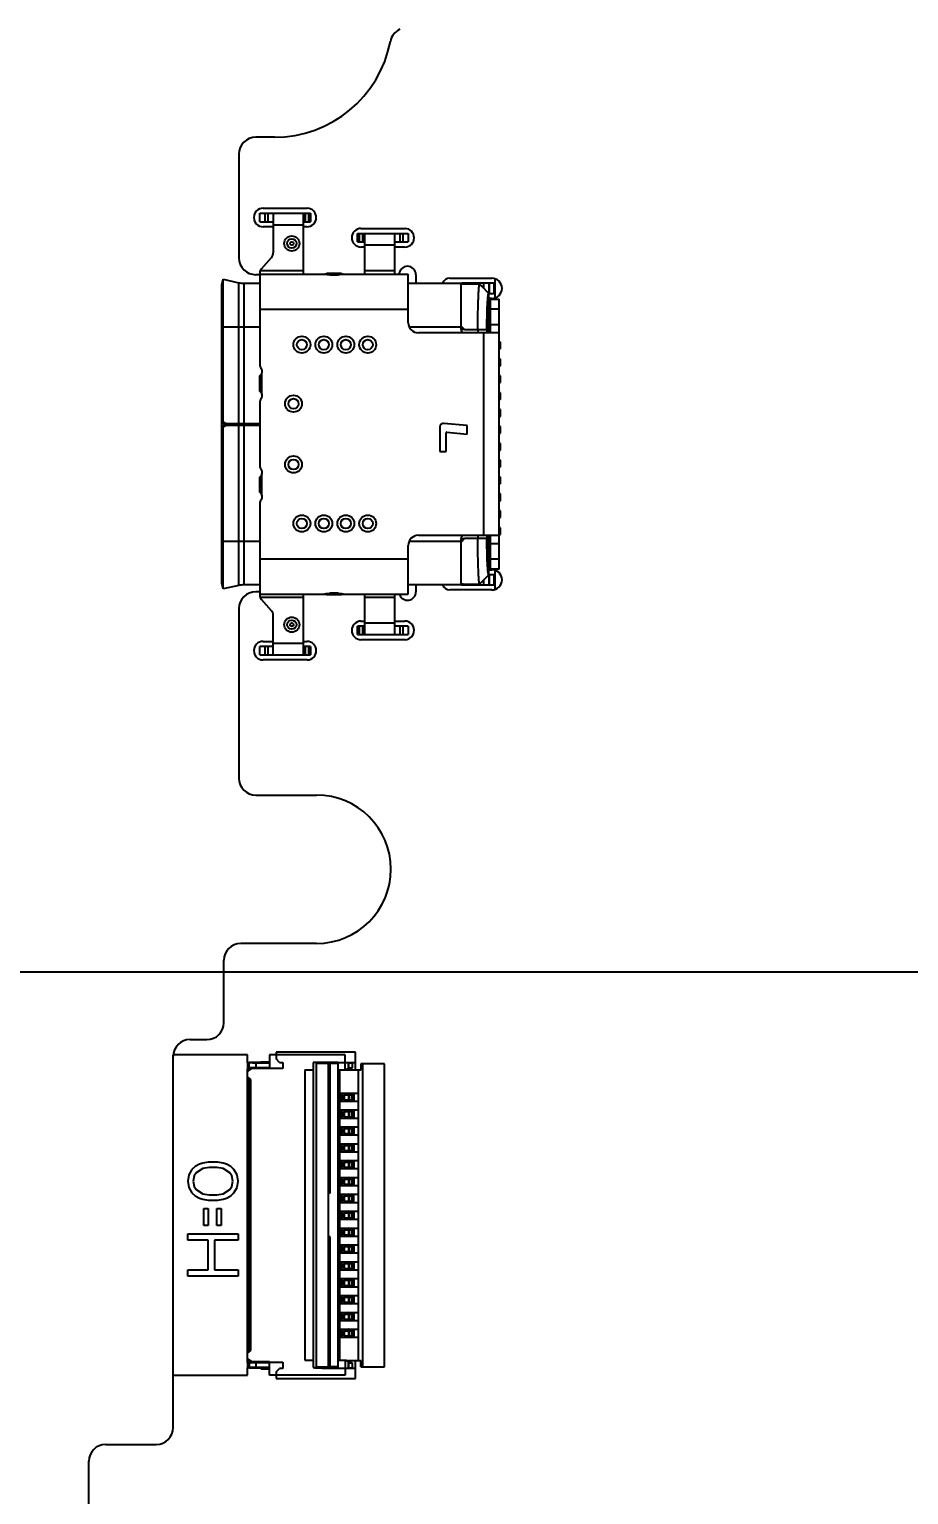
# Model space of a CAD drawing. Header units: millimetres. Extents: x 0 to 594, y 0 to 420.
# Drawn here: x 133.08 to 159.13, y 181.59 to 225.03 of the extents above; entities that cross this region are included whole.
import ezdxf

# ---------------------------------------------------------------- set-up
doc = ezdxf.new("R2010")
doc.units = ezdxf.units.MM
doc.header["$LTSCALE"] = 32.67
doc.layers.get('0').update_dxf_attribs({"linetype": 'CONTINUOUS'})
doc.styles.get("Standard").update_dxf_attribs({"font": 'txt', "width": 0.8})
doc.dimstyles.new('DIMSTYLE_1', dxfattribs={"dimtxt": 2.5, "dimasz": 3, "dimexe": 1.5, "dimexo": 1.2, "dimtad": 1, "dimdsep": 46, "dimtxsty": 'STANDARD', "dimblk": '_FILLED', "dimblk1": '_FILLED', "dimblk2": '_FILLED', "dimcen": 0.09, "dimazin": 2, "dimtp": 0.01, "dimtm": 0.01, "dimtfac": 1, "dimtofl": 0, "dimtmove": 0, "dimatfit": 3, "dimldrblk": '_FILLED', "dimfxl": 1, "dimtolj": 1, "dimarcsym": 0})

# ---------------------------------------------------------------- blocks, each defined once
blk = doc.blocks.new('_FILLED')
at = {"color": 0, "linetype": 'BYBLOCK'}
blk.add_solid([(0, 0), (-1, 0.167), (-1, -0.167)], dxfattribs=at)
blk = doc.blocks.new('*D5')
at = {"color": 2, "linetype": 'CONTINUOUS'}
for p, q in [((252.741, 195.783), (252.741, 154.171)), ((117.741, 164.883), (117.741, 154.171)), ((117.741, 155.671), (185.241, 155.671)), ((252.741, 155.671), (185.241, 155.671))]:
    blk.add_line(p, q, dxfattribs=at)
at = {"color": 2, "linetype": 'CONTINUOUS', "xscale": 3, "yscale": 3, "zscale": 3, "rotation": 180}
blk.add_blockref('_FILLED', (117.741, 155.671), dxfattribs=at)
at = {"color": 2, "linetype": 'CONTINUOUS', "xscale": 3, "yscale": 3, "zscale": 3}
blk.add_blockref('_FILLED', (252.741, 155.671), dxfattribs=at)
at = {"color": 2, "linetype": 'CONTINUOUS', "insert": (184.424, 158.796), "char_height": 2.5, "width": 6, "attachment_point": 2, "line_spacing_factor": 0.9}
blk.add_mtext('135', dxfattribs=at)
blk = doc.blocks.new('*D6')
at = {"color": 2, "linetype": 'CONTINUOUS'}
for p, q in [((252.741, 195.783), (252.741, 147.749)), ((116.741, 191.283), (116.741, 147.749)), ((116.741, 149.249), (184.741, 149.249)), ((252.741, 149.249), (184.741, 149.249))]:
    blk.add_line(p, q, dxfattribs=at)
at = {"color": 2, "linetype": 'CONTINUOUS', "xscale": 3, "yscale": 3, "zscale": 3, "rotation": 180}
blk.add_blockref('_FILLED', (116.741, 149.249), dxfattribs=at)
at = {"color": 2, "linetype": 'CONTINUOUS', "xscale": 3, "yscale": 3, "zscale": 3}
blk.add_blockref('_FILLED', (252.741, 149.249), dxfattribs=at)
at = {"color": 2, "linetype": 'CONTINUOUS', "insert": (184.757, 152.374), "char_height": 2.5, "width": 6, "attachment_point": 2, "line_spacing_factor": 0.9}
blk.add_mtext('136', dxfattribs=at)
blk = doc.blocks.new('*D8')
at = {"color": 2, "linetype": 'CONTINUOUS'}
for p, q in [((92.764, 197.083), (92.764, 202.083)), ((92.764, 202.083), (92.764, 194.783)), ((251.441, 197.083), (91.264, 197.083)), ((92.764, 181.87), (92.764, 194.783)), ((115.541, 192.483), (91.264, 192.483)), ((92.764, 192.483), (92.764, 181.87))]:
    blk.add_line(p, q, dxfattribs=at)
at = {"color": 2, "linetype": 'CONTINUOUS', "xscale": 3, "yscale": 3, "zscale": 3}
for p, rotation in [((92.764, 197.083), 270), ((92.764, 192.483), 90)]:
    blk.add_blockref('_FILLED', p, dxfattribs=dict(at, rotation=rotation))
at = {"color": 2, "linetype": 'CONTINUOUS', "insert": (89.639, 187.87), "char_height": 2.5, "width": 6, "attachment_point": 3, "rotation": 90, "line_spacing_factor": 0.9}
blk.add_mtext('4.6', dxfattribs=at)
blk = doc.blocks.new('*D9')
at = {"color": 2, "linetype": 'CONTINUOUS'}
for p, q in [((251.441, 197.083), (87.589, 197.083)), ((89.089, 197.083), (89.089, 181.583)), ((89.089, 166.083), (89.089, 181.583)), ((116.541, 166.083), (87.589, 166.083))]:
    blk.add_line(p, q, dxfattribs=at)
at = {"color": 2, "linetype": 'CONTINUOUS', "xscale": 3, "yscale": 3, "zscale": 3}
for p, rotation in [((89.089, 197.083), 90), ((89.089, 166.083), 270)]:
    blk.add_blockref('_FILLED', p, dxfattribs=dict(at, rotation=rotation))
at = {"color": 2, "linetype": 'CONTINUOUS', "insert": (85.964, 178.675), "char_height": 2.5, "width": 4, "attachment_point": 2, "rotation": 90, "line_spacing_factor": 0.9}
blk.add_mtext('31', dxfattribs=at)

msp = doc.modelspace()

# ---------------------------------------------------------------- linework, layer by layer
at = {"color": 7, "linetype": 'CONTINUOUS'}
for p, q in [((140.341, 221.833), (139.791, 221.833)), ((139.291, 221.333), (139.291, 218.258)), ((139.906, 219.328), (139.906, 219.578)), ((139.906, 219.578), (141.406, 219.578)), ((140.006, 219.728), (141.314, 219.728)), ((140.306, 219.578), (140.306, 218.404)), ((141.206, 217.778), (141.206, 219.578)), ((141.406, 219.576), (141.406, 219.33)), ((139.906, 219.328), (140.306, 219.328)), ((140.306, 219.178), (140.006, 219.178)), ((141.206, 219.328), (141.406, 219.328)), ((141.306, 219.178), (141.206, 219.178)), ((142.806, 218.73), (142.806, 218.976)), ((142.807, 218.978), (144.306, 218.978)), ((142.906, 219.128), (144.214, 219.128)), ((143.006, 218.978), (143.006, 217.778)), ((143.906, 217.778), (143.906, 218.978)), ((144.306, 218.978), (144.306, 218.728)), ((142.807, 218.728), (143.006, 218.728)), ((143.006, 218.578), (142.906, 218.578)), ((143.906, 218.728), (144.306, 218.728)), ((144.206, 218.578), (143.906, 218.578)), ((139.957, 217.935), (140.256, 218.272)), ((139.906, 217.758), (139.791, 217.758)), ((139.906, 217.802), (139.906, 215.087)), ((139.906, 217.778), (141.881, 217.778)), ((141.881, 217.803), (141.881, 217.763)), ((141.881, 217.803), (142.331, 217.803)), ((141.981, 217.755), (142.231, 217.755)), ((142.331, 217.763), (142.331, 217.803)), ((142.331, 217.778), (144.306, 217.778)), ((142.381, 217.778), (142.381, 217.776)), ((144.306, 216.333), (144.306, 217.778)), ((144.536, 217.758), (144.536, 217.503)), ((145.536, 217.653), (146.786, 217.653)), ((138.786, 217.453), (138.825, 217.623)), ((138.786, 208.614), (138.786, 217.453)), ((138.825, 213.443), (138.825, 217.623)), ((138.825, 217.623), (139.283, 217.52)), ((139.436, 217.503), (139.906, 217.503)), ((144.306, 217.503), (145.876, 217.503)), ((145.876, 216.128), (145.876, 217.497)), ((145.952, 217.503), (145.952, 217.479)), ((146.846, 217.503), (145.952, 217.503)), ((146.422, 217.481), (145.976, 217.481)), ((146.496, 217.403), (146.422, 217.481)), ((146.496, 217.403), (146.422, 217.481)), ((146.681, 217.211), (146.496, 217.403)), ((146.68, 217.21), (146.678, 217.207)), ((146.681, 217.211), (146.68, 217.21)), ((146.681, 216.833), (146.681, 217.211)), ((146.681, 217.203), (146.846, 217.203)), ((146.696, 217.503), (146.696, 217.203)), ((146.846, 217.503), (146.846, 217.203)), ((146.681, 217.183), (146.696, 217.183)), ((146.696, 216.823), (146.681, 216.833)), ((146.681, 216.833), (146.696, 216.833)), ((146.696, 216.033), (146.696, 217.183)), ((146.786, 217.053), (146.696, 217.053)), ((146.746, 216.033), (146.746, 217.033)), ((146.746, 217.033), (146.996, 217.033)), ((146.996, 209.033), (146.996, 217.033)), ((146.996, 216.033), (144.606, 216.033)), ((145.976, 216.133), (145.876, 216.233)), ((145.976, 216.133), (146.644, 216.133)), ((146.38, 216.033), (146.38, 216.133)), ((146.644, 216.033), (146.644, 216.133)), ((147.042, 215.758), (146.996, 215.758)), ((147.042, 215.558), (146.996, 215.558)), ((147.042, 215.558), (147.042, 215.758)), ((147.042, 215.258), (146.996, 215.258)), ((146.996, 215.058), (147.042, 215.058)), ((147.042, 215.058), (147.042, 215.258)), ((139.906, 214.308), (139.906, 214.758)), ((139.956, 214.805), (139.956, 214.261)), ((147.042, 214.758), (146.996, 214.758)), ((147.042, 214.558), (147.042, 214.758)), ((146.996, 214.558), (147.042, 214.558)), ((147.042, 214.258), (146.996, 214.258)), ((147.042, 214.058), (147.042, 214.258)), ((139.906, 213.98), (139.906, 212.087)), ((147.042, 214.058), (146.996, 214.058)), ((147.042, 213.758), (146.996, 213.758)), ((147.042, 213.558), (147.042, 213.758)), ((138.862, 213.343), (139.906, 213.343)), ((138.862, 213.293), (139.906, 213.293)), ((138.881, 213.343), (138.881, 213.293)), ((139.036, 213.293), (139.036, 213.343)), ((139.186, 213.343), (139.186, 213.293)), ((146.056, 213.289), (145.355, 213.351)), ((146.056, 213.033), (146.056, 213.289)), ((146.996, 213.558), (147.042, 213.558)), ((138.825, 208.443), (138.825, 213.193)), ((145.246, 213.251), (145.246, 212.521)), ((145.426, 212.521), (145.426, 213.061)), ((145.453, 213.086), (146.056, 213.033)), ((147.042, 213.258), (146.996, 213.258)), ((146.996, 213.058), (147.042, 213.058)), ((147.042, 213.058), (147.042, 213.258)), ((145.246, 212.521), (145.426, 212.521)), ((147.042, 212.758), (146.996, 212.758)), ((146.996, 212.558), (147.042, 212.558)), ((147.042, 212.558), (147.042, 212.758)), ((147.042, 212.258), (146.996, 212.258)), ((146.996, 212.058), (147.042, 212.058)), ((147.042, 212.058), (147.042, 212.258)), ((139.906, 211.308), (139.906, 211.758)), ((139.956, 211.805), (139.956, 211.261)), ((147.042, 211.758), (146.996, 211.758)), ((147.042, 211.558), (146.996, 211.558)), ((147.042, 211.558), (147.042, 211.758)), ((147.042, 211.258), (146.996, 211.258)), ((147.042, 211.058), (147.042, 211.258)), ((139.906, 210.98), (139.906, 208.264)), ((146.996, 211.058), (147.042, 211.058)), ((147.042, 210.758), (146.996, 210.758)), ((147.042, 210.558), (147.042, 210.758)), ((146.996, 210.558), (147.042, 210.558)), ((147.042, 210.258), (146.996, 210.258)), ((147.042, 210.058), (147.042, 210.258)), ((144.606, 210.033), (146.996, 210.033)), ((145.876, 208.57), (145.876, 209.938)), ((145.976, 209.933), (145.876, 209.833)), ((146.644, 209.933), (145.976, 209.933)), ((146.38, 209.933), (146.38, 210.033)), ((146.644, 209.933), (146.644, 210.033)), ((146.696, 208.883), (146.696, 210.033)), ((146.746, 209.033), (146.746, 210.033)), ((146.996, 210.058), (147.042, 210.058)), ((144.306, 208.288), (144.306, 209.733)), ((146.681, 209.233), (146.696, 209.244)), ((146.681, 209.233), (146.681, 208.855)), ((146.681, 209.233), (146.696, 209.233)), ((146.696, 209.013), (146.786, 209.013)), ((146.996, 209.033), (146.746, 209.033)), ((138.825, 208.443), (138.786, 208.614)), ((139.283, 208.546), (138.825, 208.443)), ((139.906, 208.563), (139.436, 208.563)), ((145.876, 208.563), (144.306, 208.563)), ((144.536, 208.563), (144.536, 208.358)), ((145.952, 208.588), (145.952, 208.563)), ((145.952, 208.563), (146.846, 208.563)), ((145.976, 208.586), (146.422, 208.586)), ((146.422, 208.586), (146.496, 208.663)), ((146.422, 208.586), (146.496, 208.663)), ((146.496, 208.663), (146.681, 208.855)), ((146.678, 208.86), (146.68, 208.856)), ((146.68, 208.856), (146.681, 208.855)), ((146.681, 208.883), (146.696, 208.883)), ((146.846, 208.863), (146.681, 208.863)), ((146.696, 208.863), (146.696, 208.563)), ((146.846, 208.863), (146.846, 208.563)), ((139.906, 208.358), (139.791, 208.358)), ((139.906, 208.288), (141.881, 208.288)), ((140.256, 207.795), (139.957, 208.132)), ((141.206, 206.488), (141.206, 208.288)), ((141.831, 208.288), (141.831, 208.291)), ((141.881, 208.304), (141.881, 208.263)), ((142.331, 208.263), (141.881, 208.263)), ((142.231, 208.312), (141.981, 208.312)), ((142.331, 208.263), (142.331, 208.304)), ((142.331, 208.288), (144.306, 208.288)), ((143.006, 208.288), (143.006, 207.088)), ((143.906, 207.088), (143.906, 208.288)), ((146.786, 208.413), (145.536, 208.413)), ((139.291, 207.858), (139.291, 202.833)), ((140.306, 206.488), (140.306, 207.662)), ((142.806, 207.09), (142.806, 207.336)), ((143.006, 207.338), (142.807, 207.338)), ((142.906, 207.488), (143.006, 207.488)), ((143.906, 207.488), (144.206, 207.488)), ((144.306, 207.338), (143.906, 207.338)), ((144.306, 207.338), (144.306, 207.088)), ((140.006, 206.888), (140.306, 206.888)), ((141.206, 206.888), (141.306, 206.888)), ((142.807, 207.088), (144.306, 207.088)), ((144.214, 206.938), (142.906, 206.938)), ((139.906, 206.488), (139.906, 206.738)), ((140.306, 206.738), (139.906, 206.738)), ((139.906, 206.488), (141.406, 206.488)), ((141.314, 206.338), (140.006, 206.338)), ((141.406, 206.738), (141.206, 206.738)), ((141.406, 206.736), (141.406, 206.49)), ((139.791, 202.333), (141.591, 202.333)), ((141.591, 197.933), (139.341, 197.933)), ((138.841, 195.583), (138.841, 197.433)), ((137.841, 195.083), (138.341, 195.083)), ((140.191, 194.633), (140.191, 194.238)), ((142.441, 194.633), (140.191, 194.633)), ((140.391, 194.713), (140.391, 194.508)), ((142.741, 194.713), (140.391, 194.713)), ((142.441, 194.183), (142.441, 194.633)), ((142.741, 194.178), (142.741, 194.713)), ((137.341, 183.583), (137.341, 194.583)), ((139.541, 194.393), (139.541, 194.243)), ((139.591, 194.393), (139.541, 194.393)), ((139.541, 194.153), (139.641, 194.253)), ((139.631, 194.243), (139.541, 194.243)), ((139.541, 194.138), (139.691, 194.238)), ((139.541, 194.128), (139.641, 194.228)), ((139.591, 194.253), (139.591, 194.418)), ((139.591, 194.418), (140.191, 194.418)), ((139.591, 194.403), (140.191, 194.403)), ((139.591, 194.253), (140.191, 194.253)), ((140.591, 194.228), (139.641, 194.228)), ((139.691, 194.403), (139.691, 194.418)), ((139.691, 194.398), (140.191, 194.398)), ((140.191, 194.238), (139.691, 194.238)), ((139.706, 194.253), (139.715, 194.258)), ((139.942, 194.423), (139.942, 194.418)), ((139.942, 194.423), (140.191, 194.423)), ((140.491, 194.408), (140.391, 194.508)), ((140.491, 194.408), (140.591, 194.408)), ((140.591, 194.408), (140.591, 194.228)), ((141.241, 194.183), (141.241, 185.583)), ((141.241, 194.183), (141.492, 194.183)), ((141.492, 194.403), (141.492, 185.363)), ((141.922, 194.403), (141.492, 194.403)), ((141.541, 194.403), (141.541, 194.413)), ((141.541, 194.413), (142.216, 194.413)), ((141.591, 185.383), (141.591, 194.383)), ((141.591, 194.383), (141.941, 194.383)), ((141.855, 194.403), (141.855, 194.383)), ((141.941, 185.383), (141.941, 194.383)), ((141.991, 190.533), (141.991, 194.413)), ((142.172, 194.403), (141.991, 194.403)), ((141.991, 194.383), (142.216, 194.383)), ((142.141, 194.413), (142.141, 194.403)), ((142.172, 194.383), (142.172, 194.403)), ((142.216, 194.413), (142.216, 185.353)), ((142.216, 194.408), (142.741, 194.408)), ((142.216, 194.183), (142.441, 194.183)), ((142.903, 194.178), (142.216, 194.178)), ((142.404, 194.183), (142.404, 194.178)), ((142.441, 194.183), (142.541, 194.233)), ((142.541, 194.233), (142.541, 194.408)), ((142.591, 194.398), (142.541, 194.398)), ((142.541, 194.393), (142.651, 194.393)), ((142.541, 194.243), (142.651, 194.243)), ((142.591, 194.393), (142.591, 194.408)), ((142.591, 194.178), (142.591, 194.243)), ((142.651, 194.243), (142.651, 194.393)), ((142.834, 185.568), (142.834, 194.178)), ((142.903, 194.368), (142.903, 194.178)), ((143.603, 194.368), (142.903, 194.368)), ((142.953, 194.368), (142.953, 185.378)), ((143.603, 185.378), (143.603, 194.368)), ((139.541, 194.158), (139.553, 194.165)), ((139.541, 185.608), (139.541, 194.158)), ((139.641, 193.898), (139.541, 193.978)), ((139.591, 193.903), (139.541, 193.938)), ((139.591, 193.903), (139.591, 185.843)), ((139.641, 185.868), (139.641, 193.898)), ((139.541, 193.478), (139.591, 193.478)), ((142.216, 193.498), (142.834, 193.498)), ((142.353, 193.458), (142.216, 193.458)), ((142.216, 193.308), (142.286, 193.308)), ((142.362, 193.448), (142.286, 193.448)), ((142.362, 193.448), (142.362, 193.298)), ((142.404, 193.498), (142.404, 193.248)), ((142.694, 193.458), (142.404, 193.458)), ((142.404, 193.448), (142.694, 193.448)), ((142.551, 193.498), (142.491, 193.468)), ((142.491, 193.468), (142.491, 193.458)), ((142.681, 193.498), (142.641, 193.458)), ((142.694, 193.498), (142.694, 193.248)), ((139.591, 193.288), (139.541, 193.288)), ((139.541, 192.978), (139.591, 192.978)), ((142.216, 193.298), (142.362, 193.298)), ((142.834, 193.248), (142.216, 193.248)), ((142.216, 192.998), (142.834, 192.998)), ((142.353, 192.958), (142.216, 192.958)), ((142.362, 192.948), (142.286, 192.948)), ((142.362, 192.948), (142.362, 192.798)), ((142.404, 193.298), (142.694, 193.298)), ((142.404, 192.998), (142.404, 192.748)), ((142.694, 192.958), (142.404, 192.958)), ((142.404, 192.948), (142.694, 192.948)), ((142.491, 193.298), (142.591, 193.248)), ((142.551, 192.998), (142.491, 192.968)), ((142.491, 192.968), (142.491, 192.958)), ((142.641, 193.288), (142.511, 193.288)), ((142.591, 193.298), (142.591, 193.288)), ((142.641, 193.288), (142.681, 193.248)), ((142.681, 192.998), (142.641, 192.958)), ((142.694, 192.998), (142.694, 192.748)), ((139.591, 192.788), (139.541, 192.788)), ((139.541, 192.478), (139.591, 192.478)), ((142.216, 192.808), (142.286, 192.808)), ((142.216, 192.798), (142.362, 192.798)), ((142.834, 192.748), (142.216, 192.748)), ((142.216, 192.498), (142.834, 192.498)), ((142.353, 192.458), (142.216, 192.458)), ((142.362, 192.448), (142.286, 192.448)), ((142.362, 192.448), (142.362, 192.298)), ((142.404, 192.798), (142.694, 192.798)), ((142.404, 192.498), (142.404, 192.248)), ((142.694, 192.458), (142.404, 192.458)), ((142.404, 192.448), (142.694, 192.448)), ((142.491, 192.798), (142.591, 192.748)), ((142.551, 192.498), (142.491, 192.468)), ((142.491, 192.468), (142.491, 192.458)), ((142.641, 192.788), (142.511, 192.788)), ((142.591, 192.798), (142.591, 192.788)), ((142.641, 192.788), (142.681, 192.748)), ((142.681, 192.498), (142.641, 192.458)), ((142.694, 192.498), (142.694, 192.248)), ((139.591, 192.288), (139.541, 192.288)), ((142.216, 192.308), (142.286, 192.308)), ((142.216, 192.298), (142.362, 192.298)), ((142.834, 192.248), (142.216, 192.248)), ((142.404, 192.298), (142.694, 192.298)), ((142.491, 192.298), (142.591, 192.248)), ((142.641, 192.288), (142.511, 192.288)), ((142.591, 192.298), (142.591, 192.288)), ((142.641, 192.288), (142.681, 192.248)), ((139.541, 191.978), (139.591, 191.978)), ((139.591, 191.788), (139.541, 191.788)), ((142.216, 191.998), (142.834, 191.998)), ((142.353, 191.958), (142.216, 191.958)), ((142.216, 191.808), (142.286, 191.808)), ((142.216, 191.798), (142.362, 191.798)), ((142.834, 191.748), (142.216, 191.748)), ((142.362, 191.948), (142.286, 191.948)), ((142.362, 191.948), (142.362, 191.798)), ((142.404, 191.998), (142.404, 191.748)), ((142.694, 191.958), (142.404, 191.958)), ((142.404, 191.948), (142.694, 191.948)), ((142.404, 191.798), (142.694, 191.798)), ((142.551, 191.998), (142.491, 191.968)), ((142.491, 191.968), (142.491, 191.958)), ((142.491, 191.798), (142.591, 191.748)), ((142.641, 191.788), (142.511, 191.788)), ((142.591, 191.798), (142.591, 191.788)), ((142.681, 191.998), (142.641, 191.958)), ((142.641, 191.788), (142.681, 191.748)), ((142.694, 191.998), (142.694, 191.748)), ((139.541, 191.478), (139.591, 191.478)), ((139.591, 191.288), (139.541, 191.288)), ((142.216, 191.498), (142.834, 191.498)), ((142.353, 191.458), (142.216, 191.458)), ((142.216, 191.308), (142.286, 191.308)), ((142.216, 191.298), (142.362, 191.298)), ((142.834, 191.248), (142.216, 191.248)), ((142.362, 191.448), (142.286, 191.448)), ((142.362, 191.448), (142.362, 191.298)), ((142.404, 191.498), (142.404, 191.248)), ((142.694, 191.458), (142.404, 191.458)), ((142.404, 191.448), (142.694, 191.448)), ((142.404, 191.298), (142.694, 191.298)), ((142.551, 191.498), (142.491, 191.468)), ((142.491, 191.468), (142.491, 191.458)), ((142.491, 191.298), (142.591, 191.248)), ((142.641, 191.288), (142.511, 191.288)), ((142.591, 191.298), (142.591, 191.288)), ((142.681, 191.498), (142.641, 191.458)), ((142.641, 191.288), (142.681, 191.248)), ((142.694, 191.498), (142.694, 191.248)), ((139.541, 190.978), (139.591, 190.978)), ((139.591, 190.788), (139.541, 190.788)), ((142.216, 190.998), (142.834, 190.998)), ((142.353, 190.958), (142.216, 190.958)), ((142.216, 190.808), (142.286, 190.808)), ((142.216, 190.798), (142.362, 190.798)), ((142.834, 190.748), (142.216, 190.748)), ((142.362, 190.948), (142.286, 190.948)), ((142.362, 190.948), (142.362, 190.798)), ((142.404, 190.998), (142.404, 190.748)), ((142.694, 190.958), (142.404, 190.958)), ((142.404, 190.948), (142.694, 190.948)), ((142.404, 190.798), (142.694, 190.798)), ((142.551, 190.998), (142.491, 190.968)), ((142.491, 190.968), (142.491, 190.958)), ((142.491, 190.798), (142.591, 190.748)), ((142.641, 190.788), (142.511, 190.788)), ((142.591, 190.798), (142.591, 190.788)), ((142.681, 190.998), (142.641, 190.958)), ((142.641, 190.788), (142.681, 190.748)), ((142.694, 190.998), (142.694, 190.748)), ((139.541, 190.478), (139.591, 190.478)), ((139.591, 190.288), (139.541, 190.288)), ((141.991, 190.533), (141.941, 190.533)), ((142.216, 190.498), (142.834, 190.498)), ((142.353, 190.458), (142.216, 190.458)), ((142.216, 190.308), (142.286, 190.308)), ((142.216, 190.298), (142.362, 190.298)), ((142.362, 190.448), (142.286, 190.448)), ((142.362, 190.298), (142.362, 190.448)), ((142.404, 190.498), (142.404, 190.248)), ((142.694, 190.458), (142.404, 190.458)), ((142.404, 190.448), (142.694, 190.448)), ((142.404, 190.298), (142.694, 190.298)), ((142.551, 190.498), (142.491, 190.468)), ((142.491, 190.468), (142.491, 190.458)), ((142.491, 190.298), (142.591, 190.248)), ((142.641, 190.288), (142.511, 190.288)), ((142.591, 190.298), (142.591, 190.288)), ((142.681, 190.498), (142.641, 190.458)), ((142.641, 190.288), (142.681, 190.248)), ((142.694, 190.248), (142.694, 190.498)), ((139.541, 189.978), (139.591, 189.978)), ((142.834, 190.248), (142.216, 190.248)), ((142.216, 189.998), (142.834, 189.998)), ((142.353, 189.958), (142.216, 189.958)), ((142.362, 189.948), (142.286, 189.948)), ((142.362, 189.948), (142.362, 189.798)), ((142.404, 189.998), (142.404, 189.748)), ((142.694, 189.958), (142.404, 189.958)), ((142.404, 189.948), (142.694, 189.948)), ((142.551, 189.998), (142.491, 189.968)), ((142.491, 189.968), (142.491, 189.958)), ((142.681, 189.998), (142.641, 189.958)), ((142.694, 189.998), (142.694, 189.748)), ((139.591, 189.788), (139.541, 189.788)), ((139.541, 189.478), (139.591, 189.478)), ((142.216, 189.808), (142.286, 189.808)), ((142.216, 189.798), (142.362, 189.798)), ((142.834, 189.748), (142.216, 189.748)), ((142.216, 189.498), (142.834, 189.498)), ((142.353, 189.458), (142.216, 189.458)), ((142.362, 189.448), (142.286, 189.448)), ((142.362, 189.448), (142.362, 189.298)), ((142.404, 189.798), (142.694, 189.798)), ((142.404, 189.498), (142.404, 189.248)), ((142.694, 189.458), (142.404, 189.458)), ((142.404, 189.448), (142.694, 189.448)), ((142.491, 189.798), (142.591, 189.748)), ((142.551, 189.498), (142.491, 189.468)), ((142.491, 189.468), (142.491, 189.458)), ((142.641, 189.788), (142.511, 189.788)), ((142.591, 189.798), (142.591, 189.788)), ((142.641, 189.788), (142.681, 189.748)), ((142.681, 189.498), (142.641, 189.458)), ((142.694, 189.498), (142.694, 189.248)), ((139.591, 189.288), (139.541, 189.288)), ((139.541, 188.978), (139.591, 188.978)), ((141.991, 189.233), (141.941, 189.233)), ((141.991, 185.353), (141.991, 189.233)), ((142.216, 189.308), (142.286, 189.308)), ((142.216, 189.298), (142.362, 189.298)), ((142.834, 189.248), (142.216, 189.248)), ((142.216, 188.998), (142.834, 188.998)), ((142.404, 189.298), (142.694, 189.298)), ((142.404, 188.998), (142.404, 188.748)), ((142.491, 189.298), (142.591, 189.248)), ((142.551, 188.998), (142.491, 188.968)), ((142.491, 188.968), (142.491, 188.958)), ((142.641, 189.288), (142.511, 189.288)), ((142.591, 189.298), (142.591, 189.288)), ((142.641, 189.288), (142.681, 189.248)), ((142.681, 188.998), (142.641, 188.958)), ((142.694, 188.998), (142.694, 188.748)), ((139.591, 188.788), (139.541, 188.788)), ((142.353, 188.958), (142.216, 188.958)), ((142.216, 188.808), (142.286, 188.808)), ((142.216, 188.798), (142.362, 188.798)), ((142.834, 188.748), (142.216, 188.748)), ((142.362, 188.948), (142.286, 188.948)), ((142.362, 188.948), (142.362, 188.798)), ((142.694, 188.958), (142.404, 188.958)), ((142.404, 188.948), (142.694, 188.948)), ((142.404, 188.798), (142.694, 188.798)), ((142.491, 188.798), (142.591, 188.748)), ((142.641, 188.788), (142.511, 188.788)), ((142.591, 188.798), (142.591, 188.788)), ((142.641, 188.788), (142.681, 188.748)), ((139.541, 188.478), (139.591, 188.478)), ((139.591, 188.288), (139.541, 188.288)), ((142.216, 188.498), (142.834, 188.498)), ((142.353, 188.458), (142.216, 188.458)), ((142.216, 188.308), (142.286, 188.308)), ((142.216, 188.298), (142.362, 188.298)), ((142.834, 188.248), (142.216, 188.248)), ((142.362, 188.448), (142.286, 188.448)), ((142.362, 188.448), (142.362, 188.298)), ((142.404, 188.498), (142.404, 188.248)), ((142.694, 188.458), (142.404, 188.458)), ((142.404, 188.448), (142.694, 188.448)), ((142.404, 188.298), (142.694, 188.298)), ((142.551, 188.498), (142.491, 188.468)), ((142.491, 188.468), (142.491, 188.458)), ((142.491, 188.298), (142.591, 188.248)), ((142.641, 188.288), (142.511, 188.288)), ((142.591, 188.298), (142.591, 188.288)), ((142.681, 188.498), (142.641, 188.458)), ((142.641, 188.288), (142.681, 188.248)), ((142.694, 188.498), (142.694, 188.248)), ((139.541, 187.978), (139.591, 187.978)), ((139.591, 187.788), (139.541, 187.788)), ((142.216, 187.998), (142.834, 187.998)), ((142.353, 187.958), (142.216, 187.958)), ((142.216, 187.808), (142.286, 187.808)), ((142.216, 187.798), (142.362, 187.798)), ((142.834, 187.748), (142.216, 187.748)), ((142.362, 187.948), (142.286, 187.948)), ((142.362, 187.948), (142.362, 187.798)), ((142.404, 187.998), (142.404, 187.748)), ((142.694, 187.958), (142.404, 187.958)), ((142.404, 187.948), (142.694, 187.948)), ((142.404, 187.798), (142.694, 187.798)), ((142.551, 187.998), (142.491, 187.968)), ((142.491, 187.968), (142.491, 187.958)), ((142.491, 187.798), (142.591, 187.748)), ((142.641, 187.788), (142.511, 187.788)), ((142.591, 187.798), (142.591, 187.788)), ((142.681, 187.998), (142.641, 187.958)), ((142.641, 187.788), (142.681, 187.748)), ((142.694, 187.998), (142.694, 187.748)), ((139.541, 187.478), (139.591, 187.478)), ((139.591, 187.288), (139.541, 187.288)), ((142.216, 187.498), (142.834, 187.498)), ((142.353, 187.458), (142.216, 187.458)), ((142.216, 187.308), (142.286, 187.308)), ((142.216, 187.298), (142.362, 187.298)), ((142.834, 187.248), (142.216, 187.248)), ((142.362, 187.448), (142.286, 187.448)), ((142.362, 187.448), (142.362, 187.298)), ((142.404, 187.498), (142.404, 187.248)), ((142.694, 187.458), (142.404, 187.458)), ((142.404, 187.448), (142.694, 187.448)), ((142.404, 187.298), (142.694, 187.298)), ((142.551, 187.498), (142.491, 187.468)), ((142.491, 187.468), (142.491, 187.458)), ((142.491, 187.298), (142.591, 187.248)), ((142.641, 187.288), (142.511, 187.288)), ((142.591, 187.298), (142.591, 187.288)), ((142.681, 187.498), (142.641, 187.458)), ((142.641, 187.288), (142.681, 187.248)), ((142.694, 187.498), (142.694, 187.248)), ((139.541, 186.978), (139.591, 186.978)), ((142.216, 186.998), (142.834, 186.998)), ((142.353, 186.958), (142.216, 186.958)), ((142.216, 186.808), (142.286, 186.808)), ((142.216, 186.798), (142.362, 186.798)), ((142.362, 186.948), (142.286, 186.948)), ((142.362, 186.948), (142.362, 186.798)), ((142.404, 186.998), (142.404, 186.748)), ((142.694, 186.958), (142.404, 186.958)), ((142.404, 186.948), (142.694, 186.948)), ((142.404, 186.798), (142.694, 186.798)), ((142.551, 186.998), (142.491, 186.968)), ((142.491, 186.968), (142.491, 186.958)), ((142.491, 186.798), (142.591, 186.748)), ((142.591, 186.798), (142.591, 186.788)), ((142.681, 186.998), (142.641, 186.958)), ((142.694, 186.998), (142.694, 186.748)), ((139.591, 186.788), (139.541, 186.788)), ((139.541, 186.478), (139.591, 186.478)), ((142.834, 186.748), (142.216, 186.748)), ((142.216, 186.498), (142.834, 186.498)), ((142.353, 186.458), (142.216, 186.458)), ((142.362, 186.448), (142.286, 186.448)), ((142.362, 186.448), (142.362, 186.298)), ((142.404, 186.498), (142.404, 186.248)), ((142.694, 186.458), (142.404, 186.458)), ((142.404, 186.448), (142.694, 186.448)), ((142.551, 186.498), (142.491, 186.468)), ((142.491, 186.468), (142.491, 186.458)), ((142.641, 186.788), (142.511, 186.788)), ((142.641, 186.788), (142.681, 186.748)), ((142.681, 186.498), (142.641, 186.458)), ((142.694, 186.498), (142.694, 186.248)), ((139.591, 186.288), (139.541, 186.288)), ((142.216, 186.308), (142.286, 186.308)), ((142.216, 186.298), (142.362, 186.298)), ((142.834, 186.248), (142.216, 186.248)), ((142.404, 186.298), (142.694, 186.298)), ((142.491, 186.298), (142.591, 186.248)), ((142.641, 186.288), (142.511, 186.288)), ((142.591, 186.298), (142.591, 186.288)), ((142.641, 186.288), (142.681, 186.248)), ((139.541, 185.788), (139.641, 185.868)), ((139.541, 185.808), (139.591, 185.843)), ((139.691, 185.528), (139.541, 185.628)), ((139.544, 185.616), (139.541, 185.618)), ((139.641, 185.513), (139.541, 185.613)), ((139.553, 185.602), (139.541, 185.608)), ((139.541, 185.503), (139.541, 185.353)), ((139.591, 185.503), (139.541, 185.503)), ((139.641, 185.519), (139.544, 185.616)), ((139.591, 185.513), (139.591, 185.363)), ((139.591, 185.513), (140.191, 185.513)), ((139.626, 185.518), (139.621, 185.513)), ((139.636, 185.518), (139.626, 185.518)), ((139.641, 185.519), (140.591, 185.519)), ((140.191, 185.528), (139.691, 185.528)), ((139.715, 185.508), (139.706, 185.513)), ((140.191, 185.133), (140.191, 185.528)), ((140.591, 185.519), (140.591, 185.338)), ((141.241, 185.583), (141.492, 185.583)), ((142.216, 185.583), (142.441, 185.583)), ((142.441, 185.583), (142.441, 185.133)), ((142.541, 185.533), (142.441, 185.583)), ((142.471, 185.568), (142.903, 185.568)), ((142.541, 185.338), (142.541, 185.533)), ((142.591, 185.518), (142.541, 185.518)), ((142.541, 185.503), (142.651, 185.503)), ((142.591, 185.568), (142.591, 185.503)), ((142.651, 185.353), (142.651, 185.503)), ((142.741, 185.033), (142.741, 185.568)), ((142.903, 185.378), (142.903, 185.568)), ((139.75, 185.353), (139.541, 185.353)), ((139.882, 185.363), (139.591, 185.363)), ((139.591, 185.348), (139.591, 185.353)), ((139.591, 185.348), (140.191, 185.348)), ((139.691, 185.368), (140.191, 185.368)), ((139.691, 185.348), (139.691, 185.353)), ((139.816, 185.353), (140.191, 185.353)), ((139.942, 185.323), (139.942, 185.348)), ((139.942, 185.323), (140.191, 185.323)), ((142.441, 185.133), (140.191, 185.133)), ((140.391, 185.238), (140.491, 185.338)), ((140.391, 185.238), (140.391, 185.033)), ((140.591, 185.338), (140.491, 185.338)), ((141.492, 185.363), (141.855, 185.363)), ((141.541, 185.353), (141.541, 185.363)), ((141.541, 185.353), (142.216, 185.353)), ((141.591, 185.383), (141.941, 185.383)), ((141.741, 185.338), (141.741, 185.353)), ((142.741, 185.338), (141.741, 185.338)), ((141.855, 185.383), (141.855, 185.363)), ((142.216, 185.383), (141.991, 185.383)), ((141.991, 185.363), (142.172, 185.363)), ((142.141, 185.363), (142.141, 185.353)), ((142.172, 185.363), (142.172, 185.383)), ((142.541, 185.353), (142.651, 185.353)), ((142.591, 185.353), (142.591, 185.338)), ((142.903, 185.378), (143.603, 185.378)), ((140.391, 185.033), (142.741, 185.033)), ((135.341, 183.083), (136.841, 183.083)), ((134.841, 180.183), (134.841, 182.583))]:
    msp.add_line(p, q, dxfattribs=at)
at = {"color": 9, "linetype": 'CONTINUOUS'}
for p, q in [((140.056, 219.578), (140.056, 219.328)), ((140.156, 219.328), (140.156, 219.578)), ((141.25, 219.578), (141.25, 219.328)), ((141.362, 219.328), (141.362, 219.578)), ((141.206, 219.228), (140.306, 219.228)), ((142.85, 218.978), (142.85, 218.728)), ((142.962, 218.728), (142.962, 218.978)), ((144.056, 218.978), (144.056, 218.728)), ((144.156, 218.728), (144.156, 218.978)), ((143.906, 218.628), (143.006, 218.628)), ((139.921, 217.878), (141.206, 217.878)), ((143.006, 217.878), (143.906, 217.878)), ((139.283, 213.343), (139.283, 217.52)), ((139.436, 217.503), (139.436, 213.343)), ((146.026, 217.503), (146.026, 217.481)), ((146.546, 217.351), (146.546, 217.503)), ((146.717, 217.203), (146.717, 217.503)), ((144.306, 216.728), (139.906, 216.728)), ((146.996, 216.733), (146.746, 216.733)), ((139.906, 216.203), (138.786, 216.203)), ((145.876, 216.203), (144.338, 216.203)), ((145.976, 216.133), (145.876, 216.133)), ((146.546, 210.033), (146.546, 216.033)), ((146.746, 216.283), (146.996, 216.283)), ((138.786, 213.443), (138.825, 213.443)), ((139.283, 208.546), (139.283, 213.293)), ((139.436, 213.293), (139.436, 208.563)), ((138.825, 213.193), (138.786, 213.193)), ((138.786, 209.863), (139.906, 209.863)), ((144.338, 209.863), (145.876, 209.863)), ((145.876, 209.933), (145.976, 209.933)), ((146.996, 209.783), (146.746, 209.783)), ((139.906, 209.338), (144.306, 209.338)), ((146.746, 209.333), (146.996, 209.333)), ((146.026, 208.586), (146.026, 208.563)), ((146.546, 208.563), (146.546, 208.715)), ((146.717, 208.563), (146.717, 208.863)), ((141.206, 208.188), (139.921, 208.188)), ((143.906, 208.188), (143.006, 208.188)), ((142.85, 207.338), (142.85, 207.088)), ((142.962, 207.088), (142.962, 207.338)), ((143.006, 207.438), (143.906, 207.438)), ((144.056, 207.338), (144.056, 207.088)), ((144.156, 207.088), (144.156, 207.338)), ((140.306, 206.838), (141.206, 206.838)), ((140.056, 206.738), (140.056, 206.488)), ((140.156, 206.488), (140.156, 206.738)), ((141.25, 206.738), (141.25, 206.488)), ((141.362, 206.488), (141.362, 206.738)), ((139.791, 194.418), (139.791, 194.403)), ((139.791, 194.398), (139.791, 194.253)), ((140.021, 194.423), (140.021, 194.418)), ((142.274, 194.178), (142.274, 193.498)), ((142.547, 194.243), (142.547, 194.393)), ((142.575, 194.393), (142.575, 194.398)), ((142.235, 193.308), (142.235, 193.298)), ((142.245, 193.458), (142.245, 193.308)), ((142.274, 193.498), (142.274, 193.458)), ((142.286, 193.458), (142.286, 193.308)), ((142.304, 193.458), (142.304, 193.498)), ((142.324, 193.298), (142.324, 193.448)), ((142.414, 193.458), (142.414, 193.448)), ((142.544, 193.298), (142.544, 193.448)), ((142.57, 193.298), (142.57, 193.448)), ((142.63, 193.448), (142.63, 193.298)), ((142.684, 193.298), (142.684, 193.448)), ((142.245, 192.958), (142.245, 192.808)), ((142.274, 193.298), (142.274, 193.248)), ((142.274, 193.248), (142.274, 192.998)), ((142.274, 192.998), (142.274, 192.958)), ((142.286, 192.958), (142.286, 192.808)), ((142.304, 193.248), (142.304, 193.298)), ((142.304, 192.958), (142.304, 192.998)), ((142.324, 192.798), (142.324, 192.948)), ((142.414, 192.958), (142.414, 192.948)), ((142.544, 192.798), (142.544, 192.948)), ((142.57, 192.798), (142.57, 192.948)), ((142.63, 192.948), (142.63, 192.798)), ((142.684, 192.798), (142.684, 192.948)), ((142.235, 192.808), (142.235, 192.798)), ((142.245, 192.458), (142.245, 192.308)), ((142.274, 192.798), (142.274, 192.748)), ((142.274, 192.748), (142.274, 192.498)), ((142.274, 192.498), (142.274, 192.458)), ((142.286, 192.458), (142.286, 192.308)), ((142.304, 192.748), (142.304, 192.798)), ((142.304, 192.458), (142.304, 192.498)), ((142.324, 192.298), (142.324, 192.448)), ((142.414, 192.458), (142.414, 192.448)), ((142.544, 192.298), (142.544, 192.448)), ((142.57, 192.298), (142.57, 192.448)), ((142.63, 192.448), (142.63, 192.298)), ((142.684, 192.298), (142.684, 192.448)), ((142.235, 192.308), (142.235, 192.298)), ((142.274, 192.298), (142.274, 192.248)), ((142.274, 192.248), (142.274, 191.998)), ((142.304, 192.248), (142.304, 192.298)), ((142.235, 191.808), (142.235, 191.798)), ((142.245, 191.958), (142.245, 191.808)), ((142.274, 191.998), (142.274, 191.958)), ((142.274, 191.798), (142.274, 191.748)), ((142.274, 191.748), (142.274, 191.498)), ((142.286, 191.958), (142.286, 191.808)), ((142.304, 191.958), (142.304, 191.998)), ((142.304, 191.748), (142.304, 191.798)), ((142.324, 191.798), (142.324, 191.948)), ((142.414, 191.958), (142.414, 191.948)), ((142.544, 191.798), (142.544, 191.948)), ((142.57, 191.798), (142.57, 191.948)), ((142.63, 191.948), (142.63, 191.798)), ((142.684, 191.798), (142.684, 191.948)), ((142.235, 191.308), (142.235, 191.298)), ((142.245, 191.458), (142.245, 191.308)), ((142.274, 191.498), (142.274, 191.458)), ((142.274, 191.298), (142.274, 191.248)), ((142.274, 191.248), (142.274, 190.998)), ((142.286, 191.458), (142.286, 191.308)), ((142.304, 191.458), (142.304, 191.498)), ((142.304, 191.248), (142.304, 191.298)), ((142.324, 191.298), (142.324, 191.448)), ((142.414, 191.458), (142.414, 191.448)), ((142.544, 191.298), (142.544, 191.448)), ((142.57, 191.298), (142.57, 191.448)), ((142.63, 191.448), (142.63, 191.298)), ((142.684, 191.298), (142.684, 191.448)), ((142.235, 190.808), (142.235, 190.798)), ((142.245, 190.958), (142.245, 190.808)), ((142.274, 190.998), (142.274, 190.958)), ((142.274, 190.798), (142.274, 190.748)), ((142.274, 190.748), (142.274, 190.498)), ((142.286, 190.958), (142.286, 190.808)), ((142.304, 190.958), (142.304, 190.998)), ((142.304, 190.748), (142.304, 190.798)), ((142.324, 190.798), (142.324, 190.948)), ((142.414, 190.958), (142.414, 190.948)), ((142.544, 190.798), (142.544, 190.948)), ((142.57, 190.798), (142.57, 190.948)), ((142.63, 190.948), (142.63, 190.798)), ((142.684, 190.798), (142.684, 190.948)), ((142.235, 190.308), (142.235, 190.298)), ((142.245, 190.458), (142.245, 190.308)), ((142.274, 190.498), (142.274, 190.458)), ((142.274, 190.298), (142.274, 190.248)), ((142.286, 190.458), (142.286, 190.308)), ((142.304, 190.458), (142.304, 190.498)), ((142.304, 190.248), (142.304, 190.298)), ((142.324, 190.298), (142.324, 190.448)), ((142.414, 190.458), (142.414, 190.448)), ((142.544, 190.298), (142.544, 190.448)), ((142.57, 190.298), (142.57, 190.448)), ((142.63, 190.448), (142.63, 190.298)), ((142.684, 190.298), (142.684, 190.448)), ((142.245, 189.958), (142.245, 189.808)), ((142.274, 190.248), (142.274, 189.998)), ((142.274, 189.998), (142.274, 189.958)), ((142.286, 189.958), (142.286, 189.808)), ((142.304, 189.958), (142.304, 189.998)), ((142.324, 189.798), (142.324, 189.948)), ((142.414, 189.958), (142.414, 189.948)), ((142.544, 189.798), (142.544, 189.948)), ((142.57, 189.798), (142.57, 189.948)), ((142.63, 189.948), (142.63, 189.798)), ((142.684, 189.798), (142.684, 189.948)), ((142.235, 189.808), (142.235, 189.798)), ((142.245, 189.458), (142.245, 189.308)), ((142.274, 189.798), (142.274, 189.748)), ((142.274, 189.748), (142.274, 189.498)), ((142.274, 189.498), (142.274, 189.458)), ((142.286, 189.458), (142.286, 189.308)), ((142.304, 189.748), (142.304, 189.798)), ((142.304, 189.458), (142.304, 189.498)), ((142.324, 189.298), (142.324, 189.448)), ((142.414, 189.458), (142.414, 189.448)), ((142.544, 189.298), (142.544, 189.448)), ((142.57, 189.298), (142.57, 189.448)), ((142.63, 189.448), (142.63, 189.298)), ((142.684, 189.298), (142.684, 189.448)), ((142.235, 189.308), (142.235, 189.298)), ((142.274, 189.298), (142.274, 189.248)), ((142.274, 189.248), (142.274, 188.998)), ((142.274, 188.998), (142.274, 188.958)), ((142.304, 189.248), (142.304, 189.298)), ((142.304, 188.958), (142.304, 188.998)), ((142.235, 188.808), (142.235, 188.798)), ((142.245, 188.958), (142.245, 188.808)), ((142.274, 188.798), (142.274, 188.748)), ((142.274, 188.748), (142.274, 188.498)), ((142.286, 188.958), (142.286, 188.808)), ((142.304, 188.748), (142.304, 188.798)), ((142.324, 188.798), (142.324, 188.948)), ((142.414, 188.958), (142.414, 188.948)), ((142.544, 188.798), (142.544, 188.948)), ((142.57, 188.798), (142.57, 188.948)), ((142.63, 188.948), (142.63, 188.798)), ((142.684, 188.798), (142.684, 188.948)), ((142.235, 188.308), (142.235, 188.298)), ((142.245, 188.458), (142.245, 188.308)), ((142.274, 188.498), (142.274, 188.458)), ((142.274, 188.298), (142.274, 188.248)), ((142.274, 188.248), (142.274, 187.998)), ((142.286, 188.458), (142.286, 188.308)), ((142.304, 188.458), (142.304, 188.498)), ((142.304, 188.248), (142.304, 188.298)), ((142.324, 188.298), (142.324, 188.448)), ((142.414, 188.458), (142.414, 188.448)), ((142.544, 188.298), (142.544, 188.448)), ((142.57, 188.298), (142.57, 188.448)), ((142.63, 188.448), (142.63, 188.298)), ((142.684, 188.298), (142.684, 188.448)), ((142.235, 187.808), (142.235, 187.798)), ((142.245, 187.958), (142.245, 187.808)), ((142.274, 187.998), (142.274, 187.958)), ((142.274, 187.798), (142.274, 187.748)), ((142.274, 187.748), (142.274, 187.498)), ((142.286, 187.958), (142.286, 187.808)), ((142.304, 187.958), (142.304, 187.998)), ((142.304, 187.748), (142.304, 187.798)), ((142.324, 187.798), (142.324, 187.948)), ((142.414, 187.958), (142.414, 187.948)), ((142.544, 187.798), (142.544, 187.948)), ((142.57, 187.798), (142.57, 187.948)), ((142.63, 187.948), (142.63, 187.798)), ((142.684, 187.798), (142.684, 187.948)), ((142.235, 187.308), (142.235, 187.298)), ((142.245, 187.458), (142.245, 187.308)), ((142.274, 187.498), (142.274, 187.458)), ((142.274, 187.298), (142.274, 187.248)), ((142.274, 187.248), (142.274, 186.998)), ((142.286, 187.458), (142.286, 187.308)), ((142.304, 187.458), (142.304, 187.498)), ((142.304, 187.248), (142.304, 187.298)), ((142.324, 187.298), (142.324, 187.448)), ((142.414, 187.458), (142.414, 187.448)), ((142.544, 187.298), (142.544, 187.448)), ((142.57, 187.298), (142.57, 187.448)), ((142.63, 187.448), (142.63, 187.298)), ((142.684, 187.298), (142.684, 187.448)), ((142.235, 186.808), (142.235, 186.798)), ((142.245, 186.958), (142.245, 186.808)), ((142.274, 186.998), (142.274, 186.958)), ((142.274, 186.798), (142.274, 186.748)), ((142.286, 186.958), (142.286, 186.808)), ((142.304, 186.958), (142.304, 186.998)), ((142.304, 186.748), (142.304, 186.798)), ((142.324, 186.798), (142.324, 186.948)), ((142.414, 186.958), (142.414, 186.948)), ((142.544, 186.798), (142.544, 186.948)), ((142.57, 186.798), (142.57, 186.948)), ((142.63, 186.948), (142.63, 186.798)), ((142.684, 186.798), (142.684, 186.948)), ((142.245, 186.458), (142.245, 186.308)), ((142.274, 186.748), (142.274, 186.498)), ((142.274, 186.498), (142.274, 186.458)), ((142.286, 186.458), (142.286, 186.308)), ((142.304, 186.458), (142.304, 186.498)), ((142.324, 186.298), (142.324, 186.448)), ((142.414, 186.458), (142.414, 186.448)), ((142.544, 186.298), (142.544, 186.448)), ((142.57, 186.298), (142.57, 186.448)), ((142.63, 186.448), (142.63, 186.298)), ((142.684, 186.298), (142.684, 186.448)), ((142.235, 186.308), (142.235, 186.298)), ((142.274, 186.298), (142.274, 186.248)), ((142.274, 186.248), (142.274, 185.583)), ((142.304, 186.248), (142.304, 186.298)), ((139.791, 185.513), (139.791, 185.368)), ((142.547, 185.353), (142.547, 185.503)), ((142.575, 185.503), (142.575, 185.518)), ((139.791, 185.363), (139.791, 185.348)), ((139.882, 185.368), (139.882, 185.353)), ((140.021, 185.348), (140.021, 185.323))]:
    msp.add_line(p, q, dxfattribs=at)
at = {"color": 40, "linetype": 'CONTINUOUS'}
for p, q in [((146.871, 217.653), (146.871, 217.053)), ((146.871, 209.013), (146.871, 208.413)), ((137.341, 194.583), (137.341, 194.633)), ((139.541, 194.633), (137.341, 194.633)), ((139.541, 194.393), (139.541, 194.633)), ((139.541, 194.158), (139.541, 194.228)), ((139.541, 185.503), (139.541, 185.608)), ((137.341, 185.133), (139.541, 185.133)), ((139.541, 185.133), (139.541, 185.353))]:
    msp.add_line(p, q, dxfattribs=at)
at = {"color": 4, "linetype": 'CONTINUOUS'}
for p, q in [((137.898, 191.23), (137.803, 191.074)), ((137.994, 191.324), (137.898, 191.23)), ((138.026, 191.136), (137.962, 191.043)), ((138.122, 191.386), (137.994, 191.324)), ((138.217, 191.261), (138.026, 191.136)), ((138.217, 191.418), (138.122, 191.386)), ((138.377, 191.449), (138.217, 191.418)), ((138.409, 191.293), (138.217, 191.261)), ((138.664, 191.449), (138.377, 191.449)), ((138.632, 191.293), (138.409, 191.293)), ((138.824, 191.261), (138.632, 191.293)), ((138.824, 191.418), (138.664, 191.449)), ((138.92, 191.386), (138.824, 191.418)), ((139.015, 191.136), (138.824, 191.261)), ((139.047, 191.324), (138.92, 191.386)), ((139.079, 191.043), (139.015, 191.136)), ((139.143, 191.23), (139.047, 191.324)), ((139.239, 191.074), (139.143, 191.23)), ((137.803, 191.074), (137.771, 190.886)), ((137.771, 190.886), (137.803, 190.699)), ((137.803, 190.699), (137.898, 190.543)), ((137.962, 191.043), (137.93, 190.886)), ((137.93, 190.886), (137.962, 190.73)), ((137.962, 190.73), (138.026, 190.636)), ((139.015, 190.636), (139.079, 190.73)), ((139.111, 190.886), (139.079, 191.043)), ((139.079, 190.73), (139.111, 190.886)), ((139.143, 190.543), (139.239, 190.699)), ((139.271, 190.886), (139.239, 191.074)), ((139.239, 190.699), (139.271, 190.886)), ((137.898, 190.543), (137.994, 190.449)), ((137.994, 190.449), (138.122, 190.386)), ((138.026, 190.636), (138.217, 190.511)), ((138.122, 190.386), (138.217, 190.355)), ((138.217, 190.511), (138.409, 190.48)), ((138.217, 190.355), (138.377, 190.324)), ((138.377, 190.324), (138.664, 190.324)), ((138.409, 190.48), (138.632, 190.48)), ((138.632, 190.48), (138.824, 190.511)), ((138.664, 190.324), (138.824, 190.355)), ((138.824, 190.511), (139.015, 190.636)), ((138.824, 190.355), (138.92, 190.386)), ((138.92, 190.386), (139.047, 190.449)), ((139.047, 190.449), (139.143, 190.543)), ((138.249, 189.574), (138.249, 190.074)), ((138.249, 190.074), (138.377, 190.074)), ((138.377, 190.074), (138.377, 189.574)), ((138.632, 189.574), (138.632, 190.074)), ((138.632, 190.074), (138.76, 190.074)), ((138.76, 190.074), (138.76, 189.574)), ((138.377, 189.574), (138.249, 189.574)), ((138.76, 189.574), (138.632, 189.574)), ((137.771, 189.136), (137.771, 189.324)), ((137.771, 189.324), (139.271, 189.324)), ((138.377, 189.136), (137.771, 189.136)), ((138.377, 188.261), (138.377, 189.136)), ((138.569, 189.136), (138.569, 188.261)), ((139.271, 189.136), (138.569, 189.136)), ((139.271, 189.324), (139.271, 189.136)), ((137.771, 188.074), (137.771, 188.261)), ((137.771, 188.261), (138.377, 188.261)), ((138.569, 188.261), (139.271, 188.261)), ((139.271, 188.261), (139.271, 188.074)), ((139.271, 188.074), (137.771, 188.074))]:
    msp.add_line(p, q, dxfattribs=at)
at = {"color": 9, "linetype": 'CONTINUOUS'}
for centre, radius in [((140.856, 218.683), 0.225), ((140.856, 218.683), 0.138), ((140.856, 218.683), 0.0518), ((141.156, 215.683), 0.15), ((141.806, 215.683), 0.15), ((142.456, 215.683), 0.15), ((143.106, 215.683), 0.15), ((140.906, 213.933), 0.15), ((140.906, 212.133), 0.15), ((141.156, 210.383), 0.15), ((141.806, 210.383), 0.15), ((142.456, 210.383), 0.15), ((143.106, 210.383), 0.15), ((140.856, 207.383), 0.225), ((140.856, 207.383), 0.138), ((140.856, 207.383), 0.0518)]:
    msp.add_circle(centre, radius, dxfattribs=at)
at = {"color": 7, "linetype": 'CONTINUOUS'}
for centre in [(141.156, 215.683), (141.806, 215.683), (142.456, 215.683), (143.106, 215.683), (140.906, 213.933), (140.906, 212.133), (141.156, 210.383), (141.806, 210.383), (142.456, 210.383), (143.106, 210.383)]:
    msp.add_circle(centre, 0.25, dxfattribs=at)
for centre, radius, start, end in [((144.27, 224.58), 0.5, 115.3641, 169.1405), ((140.341, 225.333), 3.5, 270, 349.1405), ((139.791, 221.333), 0.5, 90, 180), ((140.006, 219.453), 0.275, 90, 270), ((141.306, 219.453), 0.275, 270, 88.4434), ((142.906, 218.853), 0.275, 90, 270), ((144.206, 218.853), 0.275, 270, 88.4434), ((139.791, 218.258), 0.5, 180, 270), ((140.106, 218.404), 0.2, 318.3665, 360), ((140.106, 217.802), 0.2, 138.3665, 180), ((144.286, 217.758), 0.25, 0, 180), ((145.536, 217.423), 0.23, 90, 158.7157), ((146.786, 217.353), 0.3, 270, 90), ((139.436, 218.203), 0.7, 257.3334, 270), ((144.606, 216.333), 0.3, 180, 270), ((146.076, 216.128), 0.2, 180, 208.3594), ((140.056, 215.087), 0.15, 180, 221.4096), ((139.831, 214.888), 0.15, 300, 41.4096), ((139.831, 214.178), 0.15, 318.5904, 60), ((140.056, 213.98), 0.15, 138.5904, 180), ((145.346, 213.251), 0.1, 84.9004, 180), ((145.451, 213.061), 0.025, 85, 180), ((140.056, 212.087), 0.15, 180, 221.4096), ((139.831, 211.888), 0.15, 300, 41.4096), ((139.831, 211.178), 0.15, 318.5904, 60), ((140.056, 210.98), 0.15, 138.5904, 180), ((144.606, 209.733), 0.3, 90, 180), ((146.076, 209.938), 0.2, 151.6406, 180), ((146.786, 208.713), 0.3, 270, 90), ((139.436, 207.863), 0.7, 90, 102.6666), ((145.536, 208.643), 0.23, 201.2819, 270), ((139.791, 207.858), 0.5, 90, 180), ((140.106, 208.264), 0.2, 180, 221.6335), ((144.286, 208.358), 0.25, 197.3551, 360), ((140.106, 207.662), 0.2, 0, 41.6335), ((142.906, 207.213), 0.275, 90, 270), ((144.206, 207.213), 0.275, 271.5566, 90), ((140.006, 206.613), 0.275, 90, 270), ((141.306, 206.613), 0.275, 271.5566, 90), ((139.791, 202.833), 0.5, 180, 270), ((141.591, 200.133), 2.2, 270, 90), ((139.341, 197.433), 0.5, 90, 180), ((138.341, 195.583), 0.5, 270, 360), ((137.841, 194.583), 0.5, 90, 180), ((136.841, 183.583), 0.5, 270, 360), ((135.341, 182.583), 0.5, 90, 180)]:
    msp.add_arc(centre, radius, start, end, dxfattribs=at)
for centre, major_axis, ratio, start_param, end_param in [((141.256, 219.576), (0.15, 0), 0.166667, 0, 0.080969), ((141.256, 219.33), (0.15, 0), 0.166667, -0.080969, 0), ((142.956, 218.976), (0.15, 0), 0.166667, 3.060624, 3.141593), ((142.956, 218.73), (0.15, 0), 0.166667, -3.141593, -3.060624), ((146.056, 216.133), (1.35, 0), 1, 1.63009, 1.701587), ((138.862, 213.443), (0, 0.1), 0.756386, 1.570796, 3.141593), ((138.862, 213.193), (0, 0.1), 0.756386, 0, 1.570796), ((146.056, 209.933), (1.35, 0), 1, -1.701586, -1.63009), ((142.956, 207.336), (0.15, 0), 0.166667, 3.060624, 3.141593), ((142.956, 207.09), (0.15, 0), 0.166667, -3.141593, -3.060624), ((141.256, 206.736), (0.15, 0), 0.166667, 0, 0.080969), ((141.256, 206.49), (0.15, 0), 0.166667, -0.080969, 0)]:
    msp.add_ellipse(centre, major_axis=major_axis, ratio=ratio, start_param=start_param, end_param=end_param, dxfattribs=at)
for points, knots in [([(141.88, 217.763), (141.873, 217.764), (141.861, 217.766), (141.847, 217.769), (141.839, 217.772), (141.835, 217.773), (141.833, 217.774), (141.831, 217.776), (141.831, 217.776)], [0, 0, 0, 0, 0.410129, 0.720252, 0.83373, 0.917777, 0.972305, 1, 1, 1, 1]), ([(141.981, 217.755), (141.972, 217.755), (141.938, 217.756), (141.905, 217.759), (141.88, 217.763)], [0, 0, 0, 0, 0.272412, 1, 1, 1, 1]), ([(142.332, 217.763), (142.325, 217.762), (142.292, 217.757), (142.258, 217.755), (142.231, 217.755)], [0, 0, 0, 0, 0.219068, 1, 1, 1, 1]), ([(142.381, 217.776), (142.381, 217.776), (142.38, 217.774), (142.378, 217.773), (142.374, 217.772), (142.365, 217.769), (142.351, 217.766), (142.339, 217.764), (142.332, 217.763)], [0, 0, 0, 0, 0.027685, 0.082198, 0.166243, 0.27972, 0.589843, 1, 1, 1, 1]), ([(145.952, 217.503), (145.942, 217.503), (145.925, 217.503), (145.903, 217.503), (145.887, 217.501), (145.879, 217.499), (145.876, 217.497)], [0, 0, 0, 0, 0.374898, 0.674184, 0.88197, 1, 1, 1, 1]), ([(145.88, 217.472), (145.88, 217.472), (145.878, 217.471), (145.877, 217.47), (145.876, 217.469)], [0, 0, 0, 0, 0.280468, 1, 1, 1, 1]), ([(146.368, 216.133), (146.368, 216.333), (146.37, 216.619), (146.38, 216.976), (146.387, 217.134), (146.39, 217.206)], [0, 0, 0, 0, 0.557661, 0.799776, 1, 1, 1, 1]), ([(146.39, 217.206), (146.392, 217.242), (146.395, 217.294), (146.4, 217.358), (146.404, 217.397), (146.408, 217.428), (146.412, 217.452), (146.416, 217.469), (146.42, 217.478), (146.422, 217.481)], [0, 0, 0, 0, 0.394712, 0.557629, 0.696383, 0.810346, 0.899006, 0.962116, 1, 1, 1, 1]), ([(146.678, 217.207), (146.677, 217.204), (146.674, 217.195), (146.672, 217.186), (146.671, 217.181)], [0, 0, 0, 0, 0.413089, 1, 1, 1, 1]), ([(146.671, 217.181), (146.667, 217.162), (146.66, 217.114), (146.653, 217.03), (146.646, 216.922), (146.639, 216.792), (146.634, 216.643), (146.629, 216.422), (146.628, 216.25), (146.628, 216.133)], [0, 0, 0, 0, 0.055814, 0.136881, 0.241295, 0.366599, 0.509317, 0.665277, 1, 1, 1, 1]), ([(138.922, 213.343), (138.91, 213.343), (138.884, 213.349), (138.851, 213.371), (138.83, 213.404), (138.825, 213.43), (138.825, 213.443)], [0, 0, 0, 0, 0.247184, 0.495977, 0.747125, 1, 1, 1, 1]), ([(138.825, 213.193), (138.825, 213.206), (138.83, 213.233), (138.851, 213.266), (138.884, 213.288), (138.91, 213.293), (138.922, 213.293)], [0, 0, 0, 0, 0.252875, 0.504023, 0.752816, 1, 1, 1, 1]), ([(146.39, 208.861), (146.387, 208.932), (146.38, 209.09), (146.37, 209.448), (146.368, 209.734), (146.368, 209.933)], [0, 0, 0, 0, 0.200224, 0.44234, 1, 1, 1, 1]), ([(146.628, 209.933), (146.628, 209.816), (146.629, 209.645), (146.634, 209.423), (146.639, 209.275), (146.646, 209.145), (146.653, 209.037), (146.66, 208.953), (146.667, 208.905), (146.671, 208.886)], [0, 0, 0, 0, 0.334727, 0.490689, 0.633407, 0.758711, 0.863125, 0.94419, 1, 1, 1, 1]), ([(145.876, 208.57), (145.879, 208.568), (145.887, 208.566), (145.903, 208.564), (145.925, 208.563), (145.942, 208.563), (145.952, 208.563)], [0, 0, 0, 0, 0.118054, 0.325822, 0.625089, 1, 1, 1, 1]), ([(146.422, 208.586), (146.42, 208.589), (146.416, 208.598), (146.412, 208.615), (146.408, 208.639), (146.404, 208.67), (146.4, 208.709), (146.395, 208.773), (146.392, 208.824), (146.39, 208.861)], [0, 0, 0, 0, 0.037883, 0.100991, 0.189651, 0.303615, 0.442369, 0.605287, 1, 1, 1, 1]), ([(146.671, 208.886), (146.672, 208.881), (146.674, 208.872), (146.677, 208.863), (146.678, 208.86)], [0, 0, 0, 0, 0.586913, 1, 1, 1, 1]), ([(141.831, 208.291), (141.831, 208.291), (141.833, 208.292), (141.835, 208.293), (141.839, 208.295), (141.847, 208.298), (141.861, 208.301), (141.873, 208.303), (141.88, 208.304)], [0, 0, 0, 0, 0.027685, 0.082198, 0.166243, 0.27972, 0.589843, 1, 1, 1, 1]), ([(141.88, 208.304), (141.888, 208.305), (141.921, 208.31), (141.955, 208.312), (141.981, 208.312)], [0, 0, 0, 0, 0.219068, 1, 1, 1, 1]), ([(142.231, 208.312), (142.241, 208.312), (142.274, 208.311), (142.308, 208.308), (142.333, 208.304)], [0, 0, 0, 0, 0.272422, 1, 1, 1, 1]), ([(142.333, 208.304), (142.339, 208.303), (142.351, 208.301), (142.365, 208.298), (142.374, 208.295), (142.378, 208.293), (142.38, 208.292), (142.381, 208.291), (142.381, 208.291)], [0, 0, 0, 0, 0.410157, 0.720262, 0.833725, 0.917769, 0.972301, 1, 1, 1, 1])]:
    msp.add_open_spline(points, degree=3, knots=knots, dxfattribs=at)

# ---------------------------------------------------------------- dimensions: what is measured, and where the dimension line sits
at = {"color": 2, "linetype": 'CONTINUOUS'}
for base, p1, p2, angle, picture, middle in [((92.764, 192.483), (252.641, 197.083), (116.741, 192.483), 270, '*D8', (92.764, 184.87)), ((89.089, 166.083), (252.641, 197.083), (117.741, 166.083), 270, '*D9', (89.089, 178.425)), ((116.741, 149.249), (252.741, 196.983), (116.741, 192.483), 180, '*D6', (185.007, 149.249)), ((117.741, 155.671), (252.741, 196.983), (117.741, 166.083), 180, '*D5', (184.737, 155.671))]:
    dim = msp.add_linear_dim(base=base, p1=p1, p2=p2, angle=angle, dimstyle='DIMSTYLE_1', dxfattribs=at)
    dim.commit()
    dim.dimension.update_dxf_attribs({"geometry": picture, "text_midpoint": middle, "dimtype": 160})

doc.saveas('drawing.dxf')
